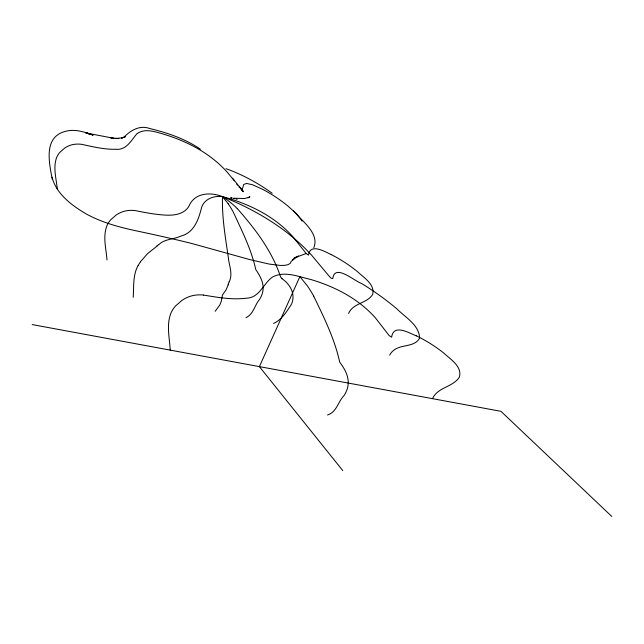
<?xml version="1.0" encoding="UTF-8"?>
<svg xmlns="http://www.w3.org/2000/svg" width="644" height="644" viewBox="0 0 644 644"><rect width="100%" height="100%" fill="white"/><g stroke="black" fill="none" stroke-linecap="round" stroke-linejoin="round"><path stroke-width="0.97" d="M133.195 297.311C133.96 286.669 132.704 275.254 138.074 265.561M106.985 259.926C106.163 248.624 102.621 236.686 106.928 225.698A21.308 18.257 -36.1 0 1 110.607 219.878L116.17 215.007A26.348 22.524 -36.2 0 1 118.971 213.349L120.742 212.504A22.951 19.65 -36.2 0 1 127.625 210.588L129.492 210.419A36.153 30.775 -35.7 0 1 131.143 210.355A27.064 23.128 -36.1 0 1 135.667 210.685C145.431 212.681 155.268 214.5 165.226 215.104C173.936 215.635 184.587 214.347 189.143 205.782C194.697 192.628 210.862 191.848 222.518 196.662C221.802 217.076 225.416 237.37 228.33 257.528C229.063 265.666 233.104 273.821 229.216 281.855M249.389 197.652L249.8 196.436L248.125 197.74L248.608 197.507L244.414 198.529L233.498 198.223M228.218 284.825L226.036 289.848L222.454 295.024L221.359 301.062L219.805 305.039L215.193 311.277M313.813 247.666C319.923 232.991 300.772 220.24 293.447 210.749M291.265 261.351L290.203 263.396L287.908 264.716L284.535 265.368L280.212 265.433L269.361 264.096L249.936 259.629L192.596 243.706A248.069 84.614 24.4 0 0 186.583 242.2C169.63 238.055 152.588 234.303 135.514 230.681C118.544 227.058 101.615 222.333 86.296 214.001C71.975 205.565 56.374 194.094 52.043 177.253M348.589 313.499C352.904 302.881 367.193 303.574 372.715 294.356C375.066 284.286 363.739 277.661 357.517 271.671A242.273 182.268 -34.5 0 0 331.249 254.581M432.518 398.652C437.606 387.092 453.038 387.229 459.373 377.118C462.473 366.605 450.55 359.392 443.99 353.258A271.559 189.111 -35.5 0 0 416.298 335.79M140.4 261.794L147.412 253.792L157.522 245.702M291.941 260.909L293.922 258.936L292.183 260.144L298.502 256.038L294.179 257.978L306.303 253.486M158.625 244.841C164.397 238.835 173.638 239.463 180.795 236.139C194.214 232.75 198.738 219.161 201.628 207.271C204.575 198.779 214.211 195.406 222.518 196.662C243.802 202.377 264.515 211.498 281.509 225.738A175.989 140.432 -34.8 0 1 293.028 236.879L306.166 253.478L308.524 255.105C310.054 242.885 324.632 251.466 331.209 254.638M245.992 317.693C253.647 313.982 254.533 305.385 259.427 299.573A9.145 4.79 -77.5 0 0 260.321 298.075C266.294 287.723 261.802 278.248 255.789 269.611C251.442 249.655 242.055 231.124 233.563 212.689M327.514 415.018C336.917 411.878 337.915 401.848 343.888 395.73A10.425 6.158 -80.3 0 0 344.967 394.104C351.737 382.214 347.003 371.878 339.694 362.113C334.663 338.961 323.94 317.371 313.692 296.143M273.579 323.433C282.024 319.609 286.677 311.535 291.474 304.242C295.886 294.292 290.299 284.334 281.992 278.707M203.512 295.081C217.559 297.319 231.84 300.015 246.08 298.22C259.524 298.035 263.179 283.674 272.428 277.073C284.584 270.552 298.687 276.751 310.947 279.552C329.849 285.179 348.13 293.656 363.393 306.303A198.465 147.597 -35.9 0 1 375.508 317.999L389.121 335.524L391.616 337.206C393.476 323.529 408.779 332.851 416.257 335.846M232.395 198.078L230.793 197.837M32.2 324.576L500.952 411.323L611.8 516.456M230.866 197.885L231.671 198.062M235.962 199.052L237.185 199.326M234.336 198.682L233.619 198.513M90.828 134.234C83.181 131.626 74.817 129.138 66.702 131.054C43.204 136.037 48.968 161.902 52.261 179.153M91.995 134.628L92.961 134.95L86.248 133.026L113.416 138.202L110.688 137.816L118.786 138.581L115.059 138.532L122.666 137.824L121.507 138.041L125.572 136.608L123.873 137.269C130.611 130.362 139.788 124.815 149.778 128.526C167.537 132.809 185.174 138.806 200.373 149.175M226.004 168.688C242.498 174.58 258.011 183.033 272.195 193.264M228.274 203.882L222.518 196.662C249.083 207.223 274.481 221.303 296.119 240.115A200.912 184.321 5.1 0 1 311.382 254.927L329.342 276.405L331.338 278.297L332.803 278.578C334.606 263.171 354.466 281.187 361.228 283.296A288.174 255.749 0.7 0 1 396.929 308.895C405.229 317.323 419.212 324.995 419.63 338.052C414.535 347.889 400.061 343.767 392.711 351.197A12.8 11.705 -15.5 0 0 389.668 355.182M222.518 196.662L226.43 199.358A71.75 37.674 57.8 0 1 237.242 208.503M240.574 188.636L242.265 189.191L243.746 184.482L246.507 183.435L252.44 184.723L262.993 189.505A218.751 174.411 -33.3 0 1 287.852 205.983L297.013 214.251L302.092 221.053M239.101 187.211L239.536 187.629M237.225 208.551C254.976 228.548 272.058 251.015 280.486 276.646M232.532 178.179L242.909 191.204L239.278 186.462M342.761 470.595L259.387 366.621L299.879 276.63L307.172 285.614A57.839 16.929 69.1 0 1 313.709 296.079M234.416 180.892L227.219 172.157A158.126 132.986 -33.3 0 0 216.312 161.604C200.461 148.192 181.262 139.281 161.427 133.517C153.683 131.207 144.063 128.446 136.914 133.759C131.094 140.481 126.417 150.43 115.695 149.279C104.296 149.537 93.122 146.8 82.054 144.417A23.715 21.228 -34.4 0 0 78.318 144.079A32.297 28.795 -33.9 0 0 76.829 144.103L74.519 144.296A20.35 18.241 -34.5 0 0 68.908 145.818L67.314 146.558A23.53 21.059 -34.5 0 0 64.794 148.015L59.836 152.354A19.022 17.058 -34.3 0 0 56.6 157.595C52.864 167.762 56.35 178.654 57.276 189.014M236.63 183.838L237.596 185.134M170.217 350.119C169.589 337.706 166.104 324.52 171.159 312.606A24.222 19.505 -37.4 0 1 175.418 306.085L181.745 300.531A29.946 24.045 -37.4 0 1 184.9 298.607L186.897 297.608A26.09 20.986 -37.4 0 1 194.593 295.258L196.678 295.008A41.063 32.828 -37 0 1 198.505 294.88A30.751 24.689 -37.3 0 1 203.512 295.081M158.191 244.953A35.839 6.851 -20.1 0 1 157.047 245.807M138.162 265.561A19.392 9.105 -52.4 0 1 140.472 261.826M228.266 203.81A51.093 13.266 70.5 0 1 233.563 212.617M282 278.691A12.453 11.359 56 0 1 280.494 276.638M229.079 281.847A25.752 10.232 -69.8 0 1 228.097 284.777M93.002 134.942L85.724 132.857L92.961 134.95M243.376 191.679L242.08 190.117L243.376 191.679"/></g></svg>
